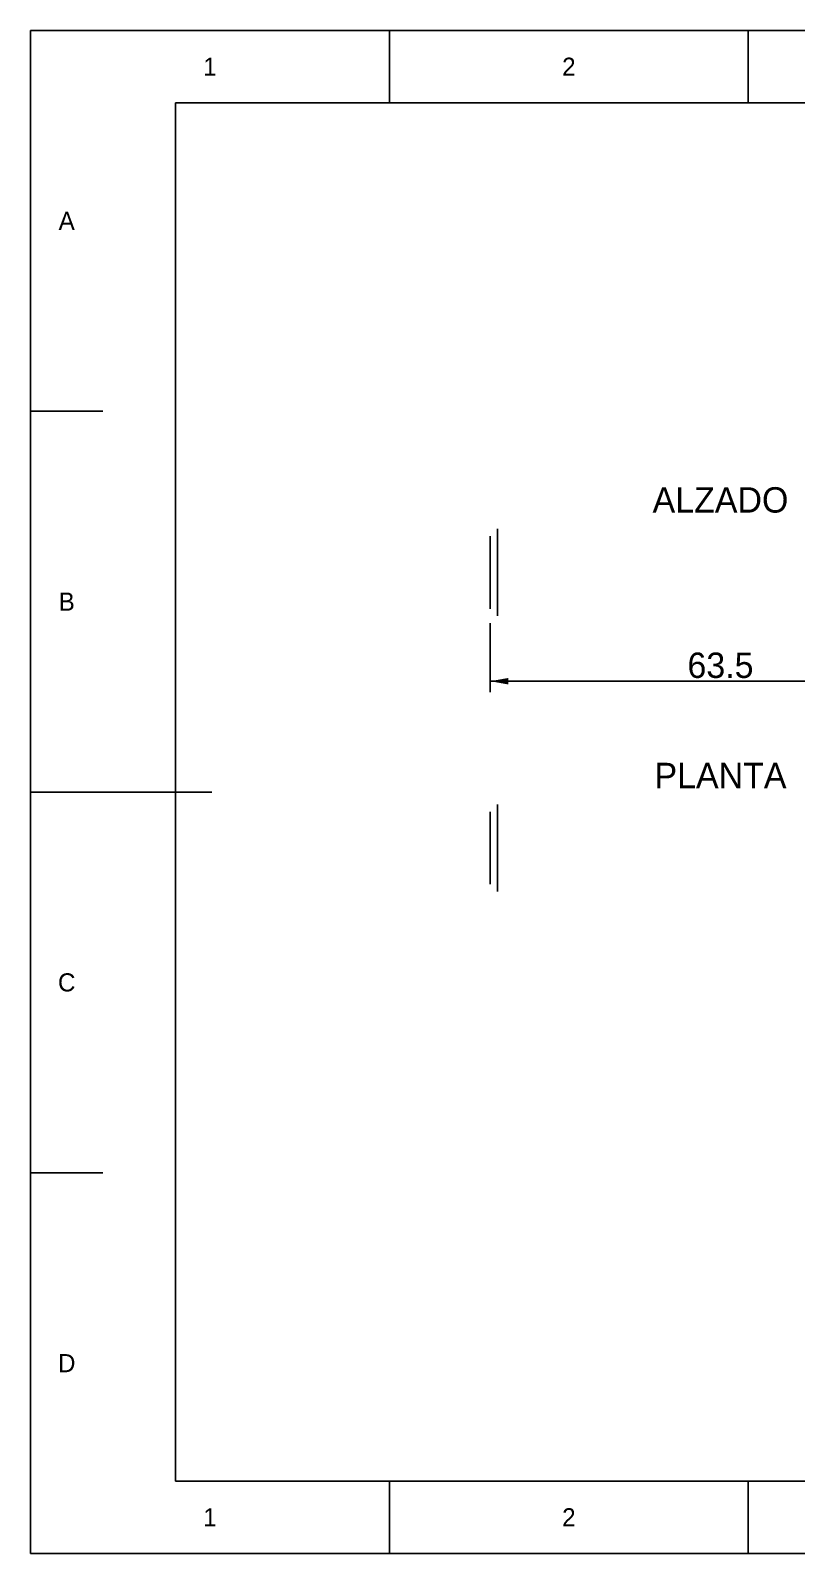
# Model space of a CAD drawing. Extents: x 0 to 297, y 0 to 210.
# Drawn here: x 0 to 105.6, y 0 to 210 of the extents above; entities that cross this region are included whole.
import ezdxf
from ezdxf.enums import TextEntityAlignment as Align

# ---------------------------------------------------------------- set-up
doc = ezdxf.new("R2010")
doc.units = 0
for name, color, linetype in [('COTAS', 7, 'CONTINUOUS'), ('FINA', 7, 'CONTINUOUS'), ('NORMA', 7, 'CONTINUOUS'), ('TEXTO', 7, 'CONTINUOUS'), ('VISIBLE', 7, 'CONTINUOUS')]:
    doc.layers.add(name, color=color, linetype=linetype)

msp = doc.modelspace()

# ---------------------------------------------------------------- linework, layer by layer
at = {"layer": 'COTAS'}
for p, q in [((63.4103, 128.2749), (63.4103, 118.7749)), ((63.4103, 120.2749), (126.9103, 120.2749))]:
    msp.add_line(p, q, dxfattribs=at)
msp.add_solid([(63.4103, 120.2749), (65.9103, 120.7249), (65.9103, 119.8249)], dxfattribs=at)
at = {"layer": 'FINA'}
for p, q in [((297, 210), (0, 210)), ((0, 210), (0, 0)), ((49.5, 200), (49.5, 210)), ((99, 200), (99, 210)), ((0, 157.5), (10, 157.5)), ((0, 105), (10, 105)), ((0, 52.5), (10, 52.5)), ((49.5, 0), (49.5, 10)), ((99, 0), (99, 10)), ((0, 0), (297, 0))]:
    msp.add_line(p, q, dxfattribs=at)
at = {"layer": 'NORMA'}
for p, q in [((287, 200), (20, 200)), ((20, 200), (20, 10)), ((0, 105), (25, 105)), ((20, 10), (287, 10))]:
    msp.add_line(p, q, dxfattribs=at)
at = {"layer": 'VISIBLE'}
for p, q in [((64.4103, 141.2749), (64.4103, 141.2235)), ((64.4103, 141.2235), (64.4103, 141.2749)), ((64.4103, 141.2235), (64.4103, 141.0704)), ((64.4103, 141.0704), (64.4103, 141.2235)), ((64.4103, 141.0704), (64.4103, 140.8181)), ((64.4103, 140.8181), (64.4103, 141.0704)), ((64.4103, 140.8181), (64.4103, 140.471)), ((64.4103, 140.4714), (64.4103, 140.8181)), ((63.4103, 140.2749), (63.4103, 140.2321)), ((63.4103, 140.2321), (63.4103, 140.2749)), ((63.4103, 140.2321), (63.4103, 140.1045)), ((63.4103, 140.1045), (63.4103, 140.2321)), ((63.4103, 140.1045), (63.4103, 139.8943)), ((63.4103, 139.8943), (63.4103, 140.1045)), ((63.4103, 139.8943), (63.4103, 139.605)), ((63.4103, 139.605), (63.4103, 139.8943)), ((63.4103, 139.605), (63.4103, 139.2416)), ((63.4103, 139.2416), (63.4103, 139.605)), ((63.4103, 139.2416), (63.4103, 138.8104)), ((63.4103, 138.8104), (63.4103, 139.2416)), ((63.4103, 138.8104), (63.4103, 138.3187)), ((63.4103, 138.3187), (63.4103, 138.8104)), ((64.4103, 140.471), (64.4103, 140.4714)), ((64.4103, 140.471), (64.4103, 140.0355)), ((64.4103, 140.4705), (64.4103, 140.471)), ((64.4103, 140.035), (64.4103, 140.4705)), ((64.4103, 140.3184), (64.4103, 140.2749)), ((64.4103, 140.2749), (64.4103, 140.2321)), ((64.4103, 140.2321), (64.4103, 140.2749)), ((64.4103, 140.2321), (64.4103, 140.1045)), ((64.4103, 140.1045), (64.4103, 140.2321)), ((64.4103, 140.1045), (64.4103, 139.8943)), ((64.4103, 139.8943), (64.4103, 140.1045)), ((64.4103, 140.0355), (64.4103, 140.035)), ((64.4103, 140.035), (64.4103, 139.5181)), ((64.4103, 140.0343), (64.4103, 140.035)), ((64.4103, 139.5175), (64.4103, 140.0343)), ((64.4103, 139.8943), (64.4103, 139.605)), ((64.4103, 139.605), (64.4103, 139.8943)), ((64.4103, 139.605), (64.4103, 139.2416)), ((64.4103, 139.2416), (64.4103, 139.605)), ((64.4103, 139.5181), (64.4103, 139.5175)), ((64.4103, 139.5175), (64.4103, 138.9281)), ((64.4103, 139.5168), (64.4103, 139.5175)), ((64.4103, 138.9274), (64.4103, 139.5168)), ((64.4103, 139.2416), (64.4103, 138.8104)), ((64.4103, 138.8104), (64.4103, 139.2416)), ((64.4103, 138.9281), (64.4103, 138.9274)), ((64.4103, 138.9274), (64.4103, 138.2757)), ((64.4103, 138.9266), (64.4103, 138.9274)), ((64.4103, 138.2749), (64.4103, 138.9266)), ((64.4103, 138.8104), (64.4103, 138.3187)), ((64.4103, 138.3187), (64.4103, 138.8104)), ((63.4103, 138.3187), (63.4103, 137.7749)), ((63.4103, 137.7749), (63.4103, 138.3187)), ((63.4103, 137.7749), (63.4103, 137.1883)), ((63.4103, 137.1883), (63.4103, 137.7749)), ((63.4103, 137.1883), (63.4103, 136.569)), ((63.4103, 136.569), (63.4103, 137.1883)), ((63.4103, 136.569), (63.4103, 135.9275)), ((63.4103, 135.9275), (63.4103, 136.569)), ((64.4103, 138.3187), (64.4103, 137.7749)), ((64.4103, 137.7749), (64.4103, 138.3187)), ((64.4103, 138.2757), (64.4103, 138.2749)), ((64.4103, 138.2749), (64.4103, 137.5718)), ((64.4103, 138.274), (64.4103, 138.2749)), ((64.4103, 137.571), (64.4103, 138.274)), ((64.4103, 137.7749), (64.4103, 137.1883)), ((64.4103, 137.1883), (64.4103, 137.7749)), ((64.4103, 137.5718), (64.4103, 137.571)), ((64.4103, 137.571), (64.4103, 136.8287)), ((64.4103, 137.5701), (64.4103, 137.571)), ((64.4103, 136.8278), (64.4103, 137.5701)), ((64.4103, 137.1883), (64.4103, 136.569)), ((64.4103, 136.569), (64.4103, 137.1883)), ((64.4103, 136.8287), (64.4103, 136.8278)), ((64.4103, 136.8278), (64.4103, 136.0589)), ((64.4103, 136.8268), (64.4103, 136.8278)), ((64.4103, 136.058), (64.4103, 136.8268)), ((64.4103, 136.569), (64.4103, 135.9275)), ((64.4103, 135.9275), (64.4103, 136.569)), ((63.4103, 135.9275), (63.4103, 135.2749)), ((63.4103, 135.2749), (63.4103, 135.9275)), ((63.4103, 135.2749), (63.4103, 134.6222)), ((63.4103, 134.6222), (63.4103, 135.2749)), ((63.4103, 134.6222), (63.4103, 133.9808)), ((63.4103, 133.9808), (63.4103, 134.6222)), ((64.4103, 136.0589), (64.4103, 136.058)), ((64.4103, 136.058), (64.4103, 135.2758)), ((64.4103, 136.0571), (64.4103, 136.058)), ((64.4103, 135.2749), (64.4103, 136.0571)), ((64.4103, 135.9275), (64.4103, 135.2749)), ((64.4103, 135.2749), (64.4103, 135.9275)), ((64.4103, 135.2758), (64.4103, 135.2749)), ((64.4103, 135.2749), (64.4103, 134.4926)), ((64.4103, 135.2739), (64.4103, 135.2749)), ((64.4103, 135.2749), (64.4103, 134.6222)), ((64.4103, 134.6222), (64.4103, 135.2749)), ((64.4103, 134.4917), (64.4103, 135.2739)), ((64.4103, 134.6222), (64.4103, 133.9808)), ((64.4103, 133.9808), (64.4103, 134.6222)), ((64.4103, 134.4926), (64.4103, 134.4917)), ((64.4103, 134.4917), (64.4103, 133.7229)), ((64.4103, 134.4908), (64.4103, 134.4917)), ((64.4103, 133.7219), (64.4103, 134.4908)), ((63.4103, 133.9808), (63.4103, 133.3614)), ((63.4103, 133.3614), (63.4103, 133.9808)), ((63.4103, 133.3614), (63.4103, 132.7749)), ((63.4103, 132.7749), (63.4103, 133.3614)), ((63.4103, 132.7749), (63.4103, 132.231)), ((63.4103, 132.231), (63.4103, 132.7749)), ((64.4103, 133.9808), (64.4103, 133.3614)), ((64.4103, 133.3614), (64.4103, 133.9808)), ((64.4103, 133.7229), (64.4103, 133.7219)), ((64.4103, 133.7219), (64.4103, 132.9797)), ((64.4103, 133.721), (64.4103, 133.7219)), ((64.4103, 132.9788), (64.4103, 133.721)), ((64.4103, 133.3614), (64.4103, 132.7749)), ((64.4103, 132.7749), (64.4103, 133.3614)), ((64.4103, 132.9797), (64.4103, 132.9788)), ((64.4103, 132.9788), (64.4103, 132.2757)), ((64.4103, 132.9779), (64.4103, 132.9788)), ((64.4103, 132.2749), (64.4103, 132.9779)), ((64.4103, 132.7749), (64.4103, 132.231)), ((64.4103, 132.231), (64.4103, 132.7749)), ((63.4103, 132.231), (63.4103, 131.7393)), ((63.4103, 131.7393), (63.4103, 132.231)), ((63.4103, 131.7393), (63.4103, 131.3081)), ((63.4103, 131.3081), (63.4103, 131.7393)), ((63.4103, 131.3081), (63.4103, 130.9447)), ((63.4103, 130.9447), (63.4103, 131.3081)), ((63.4103, 130.9447), (63.4103, 130.6555)), ((63.4103, 130.6555), (63.4103, 130.9447)), ((63.4103, 130.6555), (63.4103, 130.4452)), ((63.4103, 130.4452), (63.4103, 130.6555)), ((63.4103, 130.4452), (63.4103, 130.3176)), ((63.4103, 130.3176), (63.4103, 130.4452)), ((63.4103, 130.3176), (63.4103, 130.2749)), ((63.4103, 130.2749), (63.4103, 130.3176)), ((64.4103, 132.2757), (64.4103, 132.2749)), ((64.4103, 132.2749), (64.4103, 131.6231)), ((64.4103, 132.2741), (64.4103, 132.2749)), ((64.4103, 131.6223), (64.4103, 132.2741)), ((64.4103, 132.231), (64.4103, 131.7393)), ((64.4103, 131.7393), (64.4103, 132.231)), ((64.4103, 131.7393), (64.4103, 131.3081)), ((64.4103, 131.3081), (64.4103, 131.7393)), ((64.4103, 131.6231), (64.4103, 131.6223)), ((64.4103, 131.6223), (64.4103, 131.0329)), ((64.4103, 131.6216), (64.4103, 131.6223)), ((64.4103, 131.0322), (64.4103, 131.6216)), ((64.4103, 131.3081), (64.4103, 130.9447)), ((64.4103, 130.9447), (64.4103, 131.3081)), ((64.4103, 131.0329), (64.4103, 131.0322)), ((64.4103, 131.0322), (64.4103, 130.5154)), ((64.4103, 131.0316), (64.4103, 131.0322)), ((64.4103, 130.5147), (64.4103, 131.0316)), ((64.4103, 130.9447), (64.4103, 130.6555)), ((64.4103, 130.6555), (64.4103, 130.9447)), ((64.4103, 130.6555), (64.4103, 130.4452)), ((64.4103, 130.4452), (64.4103, 130.6555)), ((64.4103, 130.5154), (64.4103, 130.5147)), ((64.4103, 130.5147), (64.4103, 130.0792)), ((64.4103, 130.5142), (64.4103, 130.5147)), ((64.4103, 130.0787), (64.4103, 130.5142)), ((64.4103, 130.4452), (64.4103, 130.3176)), ((64.4103, 130.3176), (64.4103, 130.4452)), ((64.4103, 130.3176), (64.4103, 130.2749)), ((64.4103, 130.2749), (64.4103, 130.3176)), ((64.4103, 130.0792), (64.4103, 130.0787)), ((64.4103, 130.0787), (64.4103, 129.732)), ((64.4103, 130.0783), (64.4103, 130.0787)), ((64.4103, 129.7316), (64.4103, 130.0783)), ((64.4103, 129.732), (64.4103, 129.7316)), ((64.4103, 129.7316), (64.4103, 129.4796)), ((64.4103, 129.7313), (64.4103, 129.7316)), ((64.4103, 129.4793), (64.4103, 129.7313)), ((64.4103, 129.4796), (64.4103, 129.4793)), ((64.4103, 129.4793), (64.4103, 129.3264)), ((64.4103, 129.4791), (64.4103, 129.4793)), ((64.4103, 129.3262), (64.4103, 129.4791)), ((64.4103, 129.3264), (64.4103, 129.3262)), ((64.4103, 129.3262), (64.4103, 129.2749)), ((64.4103, 129.3261), (64.4103, 129.3262)), ((64.4103, 129.2749), (64.4103, 129.3261)), ((64.4103, 129.2749), (64.4103, 129.2749)), ((64.4103, 103.2748), (64.4103, 103.2749)), ((64.4103, 103.2749), (64.4103, 103.2236)), ((64.4103, 103.2235), (64.4103, 103.2748)), ((64.4103, 103.2236), (64.4103, 103.2235)), ((64.4103, 103.2233), (64.4103, 103.2235)), ((64.4103, 103.2235), (64.4103, 103.0706)), ((64.4103, 103.0704), (64.4103, 103.2233)), ((64.4103, 103.0706), (64.4103, 103.0704)), ((64.4103, 103.0701), (64.4103, 103.0704)), ((64.4103, 103.0704), (64.4103, 102.8184)), ((64.4103, 102.8181), (64.4103, 103.0701)), ((63.4103, 102.2321), (63.4103, 102.2749)), ((63.4103, 102.2749), (63.4103, 102.2321)), ((63.4103, 102.1045), (63.4103, 102.2321)), ((63.4103, 102.2321), (63.4103, 102.1045)), ((63.4103, 101.8943), (63.4103, 102.1045)), ((63.4103, 102.1045), (63.4103, 101.8943)), ((63.4103, 101.605), (63.4103, 101.8943)), ((63.4103, 101.8943), (63.4103, 101.605)), ((63.4103, 101.2416), (63.4103, 101.605)), ((63.4103, 101.605), (63.4103, 101.2416)), ((63.4103, 100.8104), (63.4103, 101.2416)), ((63.4103, 101.2416), (63.4103, 100.8104)), ((63.4103, 100.3187), (63.4103, 100.8104)), ((63.4103, 100.8104), (63.4103, 100.3187)), ((64.4103, 102.8184), (64.4103, 102.8181)), ((64.4103, 102.8177), (64.4103, 102.8181)), ((64.4103, 102.8181), (64.4103, 102.4714)), ((64.4103, 102.471), (64.4103, 102.8177)), ((64.4103, 102.4714), (64.4103, 102.471)), ((64.4103, 102.4705), (64.4103, 102.471)), ((64.4103, 102.471), (64.4103, 102.0355)), ((64.4103, 102.035), (64.4103, 102.4705)), ((64.4103, 102.2321), (64.4103, 102.2749)), ((64.4103, 102.2749), (64.4103, 102.2321)), ((64.4103, 102.1045), (64.4103, 102.2321)), ((64.4103, 102.2321), (64.4103, 102.1045)), ((64.4103, 101.8943), (64.4103, 102.1045)), ((64.4103, 102.1045), (64.4103, 101.8943)), ((64.4103, 102.0355), (64.4103, 102.035)), ((64.4103, 102.0343), (64.4103, 102.035)), ((64.4103, 102.035), (64.4103, 101.5181)), ((64.4103, 101.5175), (64.4103, 102.0343)), ((64.4103, 101.605), (64.4103, 101.8943)), ((64.4103, 101.8943), (64.4103, 101.605)), ((64.4103, 101.2416), (64.4103, 101.605)), ((64.4103, 101.605), (64.4103, 101.2416)), ((64.4103, 101.5181), (64.4103, 101.5175)), ((64.4103, 101.5168), (64.4103, 101.5175)), ((64.4103, 101.5175), (64.4103, 100.9281)), ((64.4103, 100.9274), (64.4103, 101.5168)), ((64.4103, 100.8104), (64.4103, 101.2416)), ((64.4103, 101.2416), (64.4103, 100.8104)), ((64.4103, 100.9281), (64.4103, 100.9274)), ((64.4103, 100.9266), (64.4103, 100.9274)), ((64.4103, 100.9274), (64.4103, 100.2757)), ((64.4103, 100.2749), (64.4103, 100.9266)), ((64.4103, 100.3187), (64.4103, 100.8104)), ((64.4103, 100.8104), (64.4103, 100.3187)), ((63.4103, 99.7749), (63.4103, 100.3187)), ((63.4103, 100.3187), (63.4103, 99.7749)), ((63.4103, 99.1883), (63.4103, 99.7749)), ((63.4103, 99.7749), (63.4103, 99.1883)), ((63.4103, 98.569), (63.4103, 99.1883)), ((63.4103, 99.1883), (63.4103, 98.569)), ((64.4103, 99.7749), (64.4103, 100.3187)), ((64.4103, 100.3187), (64.4103, 99.7749)), ((64.4103, 100.2757), (64.4103, 100.2749)), ((64.4103, 100.274), (64.4103, 100.2749)), ((64.4103, 100.2749), (64.4103, 100.274)), ((64.4103, 99.571), (64.4103, 100.274)), ((64.4103, 100.274), (64.4103, 99.571)), ((64.4103, 99.1883), (64.4103, 99.7749)), ((64.4103, 99.7749), (64.4103, 99.1883)), ((64.4103, 99.5701), (64.4103, 99.571)), ((64.4103, 99.571), (64.4103, 98.8278)), ((64.4103, 98.8278), (64.4103, 99.5701)), ((64.4103, 98.569), (64.4103, 99.1883)), ((64.4103, 99.1883), (64.4103, 98.569)), ((64.4103, 98.8268), (64.4103, 98.8278)), ((64.4103, 98.8278), (64.4103, 98.058)), ((64.4103, 98.058), (64.4103, 98.8268)), ((63.4103, 97.9275), (63.4103, 98.569)), ((63.4103, 98.569), (63.4103, 97.9275)), ((63.4103, 97.2749), (63.4103, 97.9275)), ((63.4103, 97.9275), (63.4103, 97.2749)), ((63.4103, 97.2749), (63.4103, 96.6222)), ((63.4103, 96.6222), (63.4103, 97.2749)), ((63.4103, 96.6222), (63.4103, 95.9808)), ((63.4103, 95.9808), (63.4103, 96.6222)), ((64.4103, 97.9275), (64.4103, 98.569)), ((64.4103, 98.569), (64.4103, 97.9275)), ((64.4103, 98.0571), (64.4103, 98.058)), ((64.4103, 98.058), (64.4103, 97.2749)), ((64.4103, 97.2749), (64.4103, 98.0571)), ((64.4103, 97.9388), (64.4103, 97.2749)), ((64.4103, 97.2749), (64.4103, 97.9275)), ((64.4103, 97.9275), (64.4103, 97.2749)), ((64.4103, 97.2749), (64.4103, 96.4917)), ((64.4103, 97.2739), (64.4103, 97.2749)), ((64.4103, 97.2749), (64.4103, 96.6222)), ((64.4103, 96.6222), (64.4103, 97.2749)), ((64.4103, 96.4917), (64.4103, 97.2739)), ((64.4103, 96.6222), (64.4103, 95.9808)), ((64.4103, 95.9808), (64.4103, 96.6222)), ((63.4103, 95.9808), (63.4103, 95.3614)), ((63.4103, 95.3614), (63.4103, 95.9808)), ((63.4103, 95.3614), (63.4103, 94.7749)), ((63.4103, 94.7749), (63.4103, 95.3614)), ((63.4103, 94.7749), (63.4103, 94.231)), ((63.4103, 94.231), (63.4103, 94.7749)), ((64.4103, 96.4917), (64.4103, 95.7219)), ((64.4103, 96.4908), (64.4103, 96.4917)), ((64.4103, 95.7219), (64.4103, 96.4908)), ((64.4103, 95.9808), (64.4103, 95.3614)), ((64.4103, 95.3614), (64.4103, 95.9808)), ((64.4103, 95.7219), (64.4103, 94.9788)), ((64.4103, 95.721), (64.4103, 95.7219)), ((64.4103, 94.9788), (64.4103, 95.721)), ((64.4103, 95.3614), (64.4103, 94.7749)), ((64.4103, 94.7749), (64.4103, 95.3614)), ((64.4103, 94.9788), (64.4103, 94.2749)), ((64.4103, 94.9779), (64.4103, 94.9788)), ((64.4103, 94.2749), (64.4103, 94.9779)), ((64.4103, 94.7749), (64.4103, 94.231)), ((64.4103, 94.231), (64.4103, 94.7749)), ((63.4103, 94.231), (63.4103, 93.7393)), ((63.4103, 93.7393), (63.4103, 94.231)), ((63.4103, 93.7393), (63.4103, 93.3081)), ((63.4103, 93.3081), (63.4103, 93.7393)), ((63.4103, 93.3081), (63.4103, 92.9447)), ((63.4103, 92.9447), (63.4103, 93.3081)), ((63.4103, 92.9447), (63.4103, 92.6555)), ((63.4103, 92.6555), (63.4103, 92.9447)), ((63.4103, 92.6555), (63.4103, 92.4452)), ((63.4103, 92.4452), (63.4103, 92.6555)), ((63.4103, 92.4452), (63.4103, 92.3176)), ((63.4103, 92.3176), (63.4103, 92.4452)), ((64.4103, 94.2749), (64.4103, 93.6231)), ((64.4103, 94.2741), (64.4103, 94.2749)), ((64.4103, 93.6223), (64.4103, 94.2741)), ((64.4103, 94.231), (64.4103, 93.7393)), ((64.4103, 93.7393), (64.4103, 94.231)), ((64.4103, 93.7393), (64.4103, 93.3081)), ((64.4103, 93.3081), (64.4103, 93.7393)), ((64.4103, 93.6231), (64.4103, 93.6223)), ((64.4103, 93.6223), (64.4103, 93.0329)), ((64.4103, 93.6216), (64.4103, 93.6223)), ((64.4103, 93.0322), (64.4103, 93.6216)), ((64.4103, 93.3081), (64.4103, 92.9447)), ((64.4103, 92.9447), (64.4103, 93.3081)), ((64.4103, 93.0329), (64.4103, 93.0322)), ((64.4103, 93.0322), (64.4103, 92.5154)), ((64.4103, 93.0316), (64.4103, 93.0322)), ((64.4103, 92.5147), (64.4103, 93.0316)), ((64.4103, 92.9447), (64.4103, 92.6555)), ((64.4103, 92.6555), (64.4103, 92.9447)), ((64.4103, 92.6555), (64.4103, 92.4452)), ((64.4103, 92.4452), (64.4103, 92.6555)), ((64.4103, 92.5154), (64.4103, 92.5147)), ((64.4103, 92.5147), (64.4103, 92.0792)), ((64.4103, 92.5142), (64.4103, 92.5147)), ((64.4103, 92.0787), (64.4103, 92.5142)), ((64.4103, 92.4452), (64.4103, 92.3176)), ((64.4103, 92.3176), (64.4103, 92.4452)), ((63.4103, 92.3176), (63.4103, 92.2749)), ((63.4103, 92.2749), (63.4103, 92.3176)), ((64.4103, 92.3176), (64.4103, 92.2749)), ((64.4103, 92.2749), (64.4103, 92.3176)), ((64.4103, 92.0792), (64.4103, 92.0787)), ((64.4103, 92.0787), (64.4103, 91.732)), ((64.4103, 92.0783), (64.4103, 92.0787)), ((64.4103, 91.7316), (64.4103, 92.0783)), ((64.4103, 91.732), (64.4103, 91.7316)), ((64.4103, 91.7316), (64.4103, 91.4796)), ((64.4103, 91.7313), (64.4103, 91.7316)), ((64.4103, 91.4793), (64.4103, 91.7313)), ((64.4103, 91.4796), (64.4103, 91.4793)), ((64.4103, 91.4793), (64.4103, 91.3264)), ((64.4103, 91.4791), (64.4103, 91.4793)), ((64.4103, 91.3262), (64.4103, 91.4791)), ((64.4103, 91.3264), (64.4103, 91.3262)), ((64.4103, 91.3262), (64.4103, 91.2749)), ((64.4103, 91.3261), (64.4103, 91.3262)), ((64.4103, 91.2749), (64.4103, 91.3261)), ((64.4103, 91.2749), (64.4103, 91.2749))]:
    msp.add_line(p, q, dxfattribs=at)

# ---------------------------------------------------------------- texts
at = {"layer": 'COTAS'}
msp.add_text('63.5', height=3.5, dxfattribs=at).set_placement((95.1603, 122.4749), align=Align.MIDDLE_CENTER)
at = {"layer": 'TEXTO'}
for s, height, p in [('1', 2.5, (24.75, 205)), ('2', 2.5, (74.25, 205)), ('A', 2.5, (5, 183.75)), ('ALZADO', 3.5, (95.1603, 145.2749)), ('B', 2.5, (5, 131.25)), ('PLANTA', 3.5, (95.1603, 107.2749)), ('C', 2.5, (5, 78.75)), ('D', 2.5, (5, 26.25)), ('1', 2.5, (24.75, 5)), ('2', 2.5, (74.25, 5))]:
    msp.add_text(s, height=height, dxfattribs=at).set_placement(p, align=Align.MIDDLE_CENTER)

doc.saveas('drawing.dxf')
